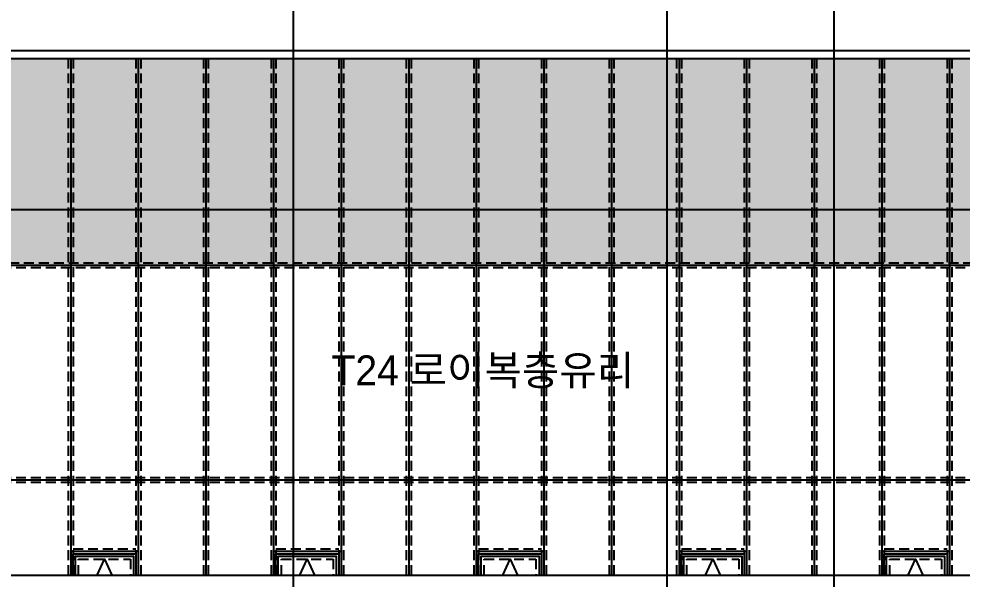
# Model space of a CAD drawing. Extents: x -430745 to 210250, y 0 to 148500.
# Drawn here: x 94843 to 106705, y 46529 to 53577 of the extents above; entities that cross this region are included whole.
import ezdxf
from ezdxf.enums import TextEntityAlignment as Align

# ---------------------------------------------------------------- set-up
doc = ezdxf.new("R2010")
doc.units = 0
doc.header["$LTSCALE"] = 250
doc.header["$MEASUREMENT"] = 0
doc.linetypes.add('DASHED', pattern=[0.75, 0.5, -0.25])
for name, color, linetype in [('A-CEN', 1, 'CONTINUOUS'), ('A-DIM', 7, 'CONTINUOUS'), ('A-ELE-2', 2, 'CONTINUOUS'), ('A-ELE-254', 254, 'CONTINUOUS'), ('A-ELE-7', 7, 'CONTINUOUS'), ('A-WIN', 4, 'CONTINUOUS'), ('A-WIN-HID', 9, 'DASHED')]:
    doc.layers.add(name, color=color, linetype=linetype)
doc.layers.add('NOPLOT-TEXT', color=41, linetype='CONTINUOUS', plot=False)
doc.styles.add('Gtx', font='')
doc.styles.get('Gtx').set_extended_font_data('Dotum')

# ---------------------------------------------------------------- blocks, each defined once
blk = doc.blocks.new('A-CEN-WEST2')
at = {"layer": 'A-CEN'}
for p, q in [((14314310.5, -438071.4, 0), (14314310.5, -330738.1, 0)), ((14319010.5, -438071.4, 0), (14319010.5, -330738.1, 0)), ((14321110.5, -438071.4, 0), (14321110.5, -330738.1, 0))]:
    blk.add_line(p, q, dxfattribs=at)
at = {"layer": 'A-CEN', "elevation": 0}
for points in [[(14300110.5, -405475.9), (14386647.6, -405475.9)], [(14300110.5, -407475.9), (14386647.6, -407475.9)]]:
    blk.add_lwpolyline(points, dxfattribs=at)

msp = doc.modelspace()

# ---------------------------------------------------------------- hatches: boundary and pattern name
at = {"layer": 'A-ELE-254'}
h = msp.add_hatch(color=256, dxfattribs=at)
h.dxf.hatch_style = 1
h.paths.add_polyline_path([(89045.3, 53078.9), (88345.3, 53078.9), (88345.3, 50478.9), (89045.3, 50478.9)])
h.paths.add_polyline_path([(89745.3, 53078.9), (89045.3, 53078.9), (89045.3, 50478.9), (89745.3, 50478.9), (89745.3, 50478.9)])
h.paths.add_polyline_path([(90555.3, 53078.9), (89745.3, 53078.9), (89745.3, 50478.9), (90555.3, 50478.9)])
h.paths.add_polyline_path([(91365.3, 53078.9), (90555.3, 53078.9), (90555.3, 50478.9), (91365.3, 50478.9)])
h.paths.add_polyline_path([(92175.3, 53078.9), (91365.3, 53078.9), (91365.3, 50478.9), (92175.3, 50478.9)])
h.paths.add_polyline_path([(92985.3, 53078.9), (92175.3, 53078.9), (92175.3, 50478.9), (92985.3, 50478.9)])
h.paths.add_polyline_path([(93795.3, 53078.9), (92985.3, 53078.9), (92985.3, 50478.9), (93795.3, 50478.9)])
h.paths.add_polyline_path([(94645.3, 53078.9), (93795.3, 53078.9), (93795.3, 50478.9), (94645.3, 50478.9)])
h.paths.add_polyline_path([(95495.3, 53078.9), (94645.3, 53078.9), (94645.3, 50478.9), (95495.3, 50478.9)])
h.paths.add_polyline_path([(96345.3, 53078.9), (95495.3, 53078.9), (95495.3, 50478.9), (96345.3, 50478.9)])
h.paths.add_polyline_path([(97195.3, 53078.9), (96345.3, 53078.9), (96345.3, 50478.9), (97195.3, 50478.9)])
h.paths.add_polyline_path([(98045.3, 53078.9), (97195.3, 53078.9), (97195.3, 50478.9), (98045.3, 50478.9)])
h.paths.add_polyline_path([(98895.3, 53078.9), (98045.3, 53078.9), (98045.3, 50478.9), (98895.3, 50478.9)])
h.paths.add_polyline_path([(99745.3, 53078.9), (98895.3, 53078.9), (98895.3, 50478.9), (99745.3, 50478.9)])
h.paths.add_polyline_path([(100595.3, 53078.9), (99745.3, 53078.9), (99745.3, 50478.9), (100595.3, 50478.9)])
h.paths.add_polyline_path([(101445.3, 53078.9), (100595.3, 53078.9), (100595.3, 50478.9), (101445.3, 50478.9)])
h.paths.add_polyline_path([(102295.3, 53078.9), (101445.3, 53078.9), (101445.3, 50478.9), (102295.3, 50478.9)])
h.paths.add_polyline_path([(103145.3, 53078.9), (102295.3, 53078.9), (102295.3, 50478.9), (103145.3, 50478.9)])
h.paths.add_polyline_path([(103995.3, 53078.9), (103145.3, 53078.9), (103145.3, 50478.9), (103995.3, 50478.9)])
h.paths.add_polyline_path([(104845.3, 53078.9), (103995.3, 53078.9), (103995.3, 50478.9), (104845.3, 50478.9)])
h.paths.add_polyline_path([(105695.3, 53078.9), (104845.3, 53078.9), (104845.3, 50478.9), (105695.3, 50478.9)])
h.paths.add_polyline_path([(106545.3, 53078.9), (105695.3, 53078.9), (105695.3, 50478.9), (106545.3, 50478.9)])
h.paths.add_polyline_path([(107395.3, 53078.9), (106545.3, 53078.9), (106545.3, 50478.9), (107395.3, 50478.9)])
h.paths.add_polyline_path([(108235.3, 53078.9), (107395.3, 53078.9), (107395.3, 50478.9), (108235.3, 50478.9)])
h.paths.add_polyline_path([(109075.3, 53078.9), (108235.3, 53078.9), (108235.3, 50478.9), (109075.3, 50478.9)])
h.paths.add_polyline_path([(109915.3, 53078.9), (109075.3, 53078.9), (109075.3, 50478.9), (109915.3, 50478.9)])
h.paths.add_polyline_path([(110755.3, 53078.9), (109915.3, 53078.9), (109915.3, 50478.9), (110755.3, 50478.9)])
h.paths.add_polyline_path([(111595.3, 53078.9), (110755.3, 53078.9), (110755.3, 50478.9), (111595.3, 50478.9)])
h.paths.add_polyline_path([(112435.3, 53078.9), (111595.3, 53078.9), (111595.3, 50478.9), (112435.3, 50478.9)])
h.paths.add_polyline_path([(113295.3, 53078.9), (112435.3, 53078.9), (112435.3, 50478.9), (113295.3, 50478.9)])

# ---------------------------------------------------------------- linework, layer by layer
at = {"layer": 'A-ELE-2'}
msp.add_line((85795.3, 46578.9), (116195.3, 46578.9, 0), dxfattribs=at)
at = {"layer": 'A-ELE-7'}
for p, q in [((88295.3, 53178.9), (113295.3, 53178.9, 0)), ((88295.3, 53078.9), (113295.3, 53078.9, 0))]:
    msp.add_line(p, q, dxfattribs=at)
at = {"layer": 'A-WIN'}
for p, q in [((95495.3, 53078.9), (95495.3, 46578.9)), ((96345.3, 53078.9), (96345.3, 46578.9)), ((97195.3, 53078.9), (97195.3, 46578.9)), ((98045.3, 53078.9), (98045.3, 46578.9)), ((98895.3, 53078.9), (98895.3, 46578.9)), ((99745.3, 53078.9), (99745.3, 46578.9)), ((100595.3, 53078.9), (100595.3, 46578.9)), ((101445.3, 53078.9), (101445.3, 46578.9)), ((102295.3, 53078.9), (102295.3, 46578.9)), ((103145.3, 53078.9), (103145.3, 46578.9)), ((103995.3, 53078.9), (103995.3, 46578.9)), ((104845.3, 53078.9), (104845.3, 46578.9)), ((105695.3, 53078.9), (105695.3, 46578.9)), ((106545.3, 53078.9), (106545.3, 46578.9)), ((89745.3, 50478.9, 0), (113295.3, 50478.9)), ((89745.3, 47778.9), (113295.3, 47778.9)), ((95495.3, 46878.9, 0), (96345.3, 46878.9)), ((98045.3, 46878.9, 0), (98895.3, 46878.9)), ((100595.3, 46878.9, 0), (101445.3, 46878.9)), ((103145.3, 46878.9, 0), (103995.3, 46878.9)), ((105695.3, 46878.9, 0), (106545.3, 46878.9))]:
    msp.add_line(p, q, dxfattribs=at)
at = {"layer": 'A-WIN', "elevation": 0}
for points in [[(95525.3, 46578.9), (95525.3, 46848.9), (96315.3, 46848.9), (96315.3, 46578.9)], [(95555.3, 46578.9), (95555.3, 46818.9), (96285.3, 46818.9), (96285.3, 46578.9)], [(98075.3, 46578.9), (98075.3, 46848.9), (98865.3, 46848.9), (98865.3, 46578.9)], [(98105.3, 46578.9), (98105.3, 46818.9), (98835.3, 46818.9), (98835.3, 46578.9)], [(100625.3, 46578.9), (100625.3, 46848.9), (101415.3, 46848.9), (101415.3, 46578.9)], [(100655.3, 46578.9), (100655.3, 46818.9), (101385.3, 46818.9), (101385.3, 46578.9)], [(103175.3, 46578.9), (103175.3, 46848.9), (103965.3, 46848.9), (103965.3, 46578.9)], [(103205.3, 46578.9), (103205.3, 46818.9), (103935.3, 46818.9), (103935.3, 46578.9)], [(105725.3, 46578.9), (105725.3, 46848.9), (106515.3, 46848.9), (106515.3, 46578.9)], [(105755.3, 46578.9), (105755.3, 46818.9), (106485.3, 46818.9), (106485.3, 46578.9)]]:
    msp.add_lwpolyline(points, dxfattribs=at)
at = {"layer": 'A-WIN', "color": 1, "elevation": 0}
for points in [[(95827.4, 46578.9), (95920.3, 46778.9), (96013.1, 46578.9)], [(98377.4, 46578.9), (98470.3, 46778.9), (98563.1, 46578.9)], [(100927.4, 46578.9), (101020.3, 46778.9), (101113.1, 46578.9)], [(103477.4, 46578.9), (103570.3, 46778.9), (103663.1, 46578.9)], [(106027.4, 46578.9), (106120.3, 46778.9), (106213.1, 46578.9)]]:
    msp.add_lwpolyline(points, dxfattribs=at)
at = {"layer": 'A-WIN-HID'}
for p, q in [((95465.3, 53078.9), (95465.3, 46578.9)), ((95525.3, 53078.9), (95525.3, 46578.9)), ((96315.3, 53078.9), (96315.3, 46578.9)), ((96375.3, 53078.9), (96375.3, 46578.9)), ((97165.3, 53078.9), (97165.3, 46578.9)), ((97225.3, 53078.9), (97225.3, 46578.9)), ((98015.3, 53078.9), (98015.3, 46578.9)), ((98075.3, 53078.9), (98075.3, 46578.9)), ((98865.3, 53078.9), (98865.3, 46578.9)), ((98925.3, 53078.9), (98925.3, 46578.9)), ((99715.3, 53078.9), (99715.3, 46578.9)), ((99775.3, 53078.9), (99775.3, 46578.9)), ((100565.3, 53078.9), (100565.3, 46578.9)), ((100625.3, 53078.9), (100625.3, 46578.9)), ((101415.3, 53078.9), (101415.3, 46578.9)), ((101475.3, 53078.9), (101475.3, 46578.9)), ((102265.3, 53078.9), (102265.3, 46578.9)), ((102325.3, 53078.9), (102325.3, 46578.9)), ((103115.3, 53078.9), (103115.3, 46578.9)), ((103175.3, 53078.9), (103175.3, 46578.9)), ((103965.3, 53078.9), (103965.3, 46578.9)), ((104025.3, 53078.9), (104025.3, 46578.9)), ((104815.3, 53078.9), (104815.3, 46578.9)), ((104875.3, 53078.9), (104875.3, 46578.9)), ((105665.3, 53078.9), (105665.3, 46578.9)), ((105725.3, 53078.9), (105725.3, 46578.9)), ((106515.3, 53078.9), (106515.3, 46578.9)), ((106575.3, 53078.9), (106575.3, 46578.9)), ((88345.3, 50508.9, 0), (113295.3, 50508.9)), ((89745.3, 50448.9, 0), (113295.3, 50448.9)), ((89745.3, 47808.9), (113295.3, 47808.9)), ((89745.3, 47748.9), (113295.3, 47748.9)), ((95525.3, 46908.9, 0), (96315.3, 46908.9)), ((98075.3, 46908.9, 0), (98865.3, 46908.9)), ((100625.3, 46908.9, 0), (101415.3, 46908.9)), ((103175.3, 46908.9, 0), (103965.3, 46908.9)), ((105725.3, 46908.9, 0), (106515.3, 46908.9))]:
    msp.add_line(p, q, dxfattribs=at)
at = {"layer": 'A-WIN-HID', "elevation": 0}
for points in [[(95595.3, 46578.9), (95595.3, 46778.9), (96245.3, 46778.9), (96245.3, 46578.9)], [(98145.3, 46578.9), (98145.3, 46778.9), (98795.3, 46778.9), (98795.3, 46578.9)], [(100695.3, 46578.9), (100695.3, 46778.9), (101345.3, 46778.9), (101345.3, 46578.9)], [(103245.3, 46578.9), (103245.3, 46778.9), (103895.3, 46778.9), (103895.3, 46578.9)], [(105795.3, 46578.9), (105795.3, 46778.9), (106445.3, 46778.9), (106445.3, 46578.9)]]:
    msp.add_lwpolyline(points, dxfattribs=at)

# ---------------------------------------------------------------- block references
at = {"layer": 'A-DIM'}
msp.add_blockref('A-CEN-WEST2', (-14216015.2, 458654.8), dxfattribs=at)

# ---------------------------------------------------------------- texts
at = {"layer": 'NOPLOT-TEXT', "linetype": 'Continuous', "style": 'Gtx'}
msp.add_text('T24 로이복층유리', height=375, rotation=360, dxfattribs=at).set_placement((102580.8, 49156.2), align=Align.MIDDLE_RIGHT)

doc.saveas('drawing.dxf')
